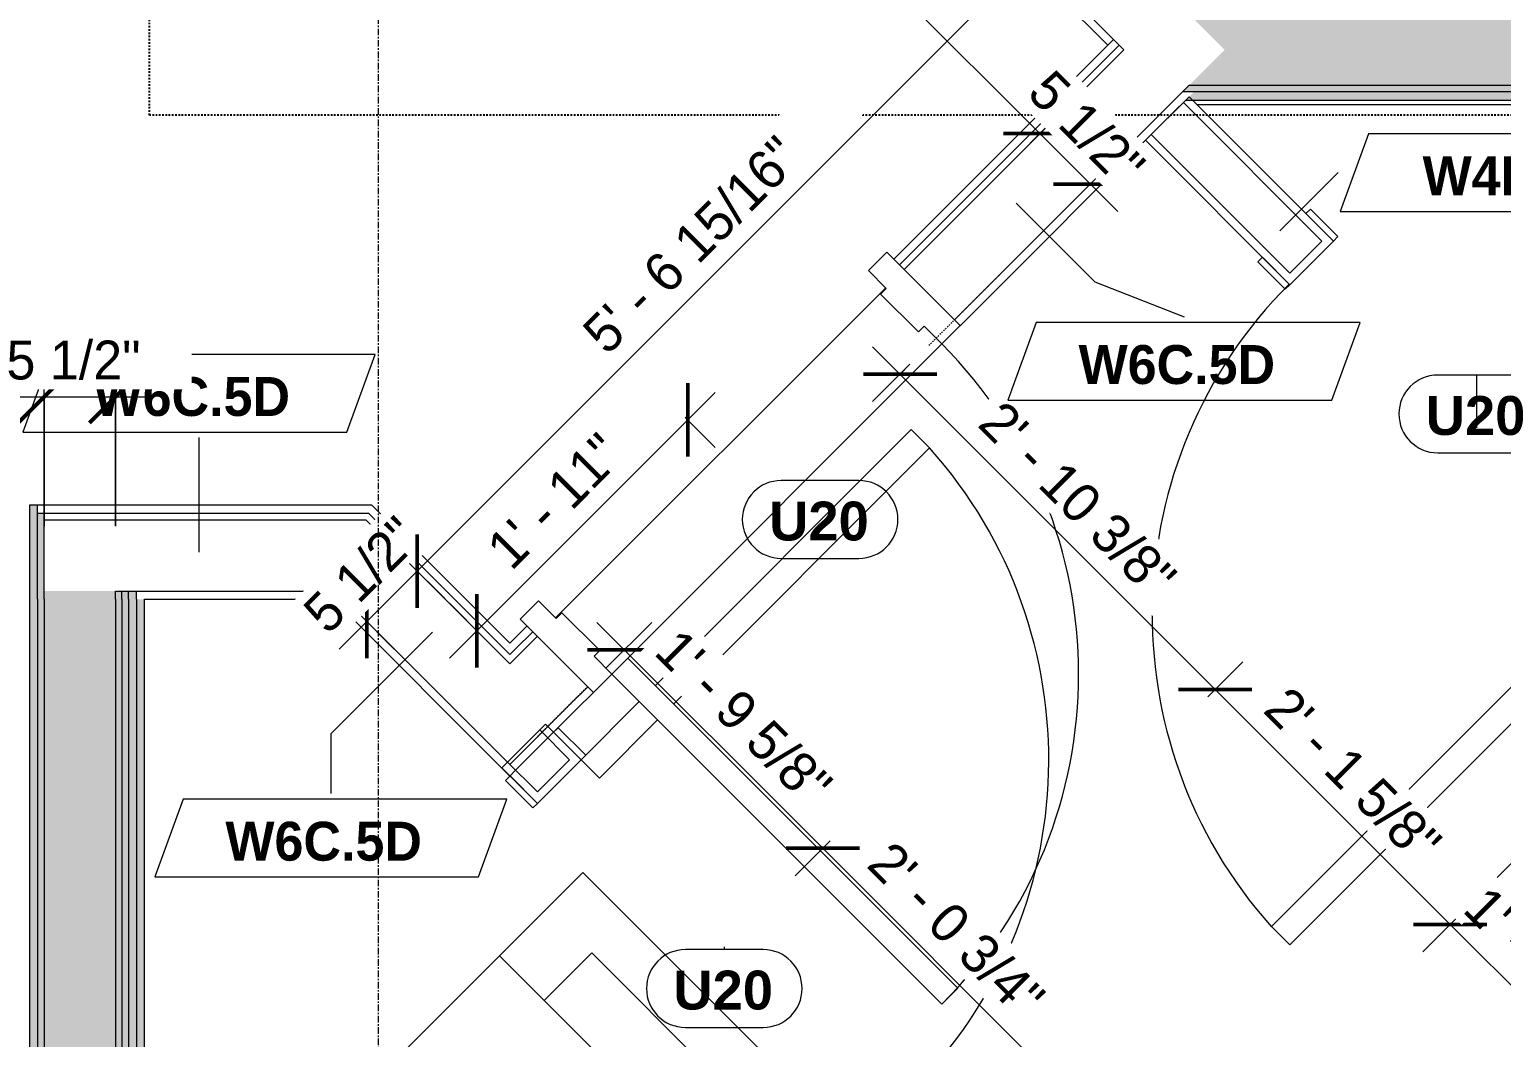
# Model space of a CAD drawing. Header units: inches. Extents: x -4058 to -1781, y 9814 to 12264.
# Drawn here: x -2527.2 to -2413.7, y 10339.6 to 10417.4 of the extents above; entities that cross this region are included whole.
import ezdxf

# ---------------------------------------------------------------- set-up
doc = ezdxf.new("R2010")
doc.units = ezdxf.units.IN
doc.header["$MEASUREMENT"] = 0
for name, pattern in [('Dash 3_32_', [0.1875, 0.09375, -0.09375]), ('Dash_2_', [0.25, 0.125, -0.125]), ('Grid Line 1_2_', [0.875, 0.5, -0.125, 0.125, -0.125])]:
    doc.linetypes.add(name, pattern=pattern)
for name, color, linetype, lineweight in [('0-1', 7, 'Continuous', 5), ('0-3', 8, 'Continuous', 9), ('A-ANNO-DIMS', 211, 'Continuous', 9), ('A-ANNO-DIMS-32', 211, 'Continuous', 9), ('A-DETL-1', 90, 'Dash 3_32_', 9), ('A-DOOR-1', 7, 'Continuous', 9), ('A-DOOR-2', 31, 'Continuous', 9), ('A-DOOR-FRAM-1', 7, 'Continuous', 9), ('A-DOOR-IDEN', 31, 'Continuous', 9), ('A-FLOR-1', 7, 'Continuous', 9), ('A-FLOR-2', 192, 'Continuous', 9), ('A-WALL-1', 7, 'Continuous', 9), ('A-WALL-2', 113, 'Continuous', 9), ('A-WALL-IDEN', 211, 'Continuous', 9), ('I-WALL-1', 1, 'Continuous', 18), ('I-WALL-2', 10, 'Continuous', 5), ('I-WALL-3', 7, 'Continuous', 9), ('P-SANR-FIXT', 6, 'Continuous', 9), ('S-GRID-1', 1, 'Grid Line 1_2_', 9)]:
    doc.layers.add(name, color=color, linetype=linetype, lineweight=lineweight)
doc.layers.add('0-4', color=250, linetype='Dash_2_')
doc.styles.add('Arial_B', font='arialbd.ttf', dxfattribs={"height": 3})
doc.styles.add('Century Gothic', font='ufonts.com_century-gothic.ttf', dxfattribs={"height": 3})
doc.styles.add('Century Gothic_B', font='GOTHICB.TTF', dxfattribs={"height": 3})
doc.dimstyles.new('THE_DIMENSION_STRING', dxfattribs={"dimscale": 12, "dimtxt": 3.132505, "dimasz": 0.333333, "dimexe": 0.25, "dimexo": 0.166667, "dimgap": 0.041667, "dimtad": 1, "dimdec": 4, "dimrnd": 0.0625, "dimzin": 3, "dimdsep": 46, "dimlunit": 4, "dimtxsty": 'Century Gothic', "dimblk1": 'OBLIQUE', "dimblk2": 'OBLIQUE', "dimsah": 1, "dimcen": 0.09, "dimdle": 0.25, "dimazin": 0, "dimtfac": 1, "dimtdec": 4, "dimtix": 1, "dimtmove": 0, "dimatfit": 3, "dimfxl": 1, "dimtvp": 1, "dimtfill": 1, "dimfrac": 2, "dimtolj": 1, "dimtzin": 0, "dimarcsym": 2})
doc.dimstyles.new('THE_DIMENSION_STRING_4', dxfattribs={"dimscale": 12, "dimtxt": 3.132505, "dimasz": 0.333333, "dimexe": 0.25, "dimexo": 0.166667, "dimgap": 0.041667, "dimtad": 1, "dimdec": 4, "dimrnd": 0.0625, "dimzin": 3, "dimdsep": 46, "dimlunit": 4, "dimtxsty": 'Century Gothic', "dimblk1": 'OBLIQUE', "dimblk2": 'OBLIQUE', "dimsah": 1, "dimcen": 0.09, "dimdle": 0.25, "dimazin": 0, "dimtfac": 1, "dimtdec": 4, "dimtix": 1, "dimtmove": 0, "dimatfit": 3, "dimfxl": 1, "dimtvp": 1, "dimtfill": 1, "dimfrac": 2, "dimtolj": 1, "dimtzin": 0, "dimarcsym": 2})

# ---------------------------------------------------------------- blocks, each defined once
blk = doc.blocks.new('CTR - 1st Phase - Shell_rvt-1-UNIT PLANS - 2ND FLOOR')
at = {"layer": 'A-FLOR-1'}
for p, q in [((-2461.2, 10397.43), (-2486.66, 10371.97)), ((-2486.66, 10371.97), (-2461.2, 10397.43))]:
    blk.add_line(p, q, dxfattribs=at)
blk = doc.blocks.new('HOLLOW METAL - UNIT DOOR-2191978-UNIT PLANS - 2ND FLOOR')
at = {"layer": 'A-DOOR-1'}
for p, q in [((18, 39.875), (16.25, 39.875)), ((16.25, 39.875), (16.25, 3.875)), ((18, 3.875), (18, 39.875)), ((16.25, 3.875), (18, 3.875))]:
    blk.add_line(p, q, dxfattribs=at)
blk.add_arc((18, 3.875), 36, 90, 180, dxfattribs=at)
at = {"layer": 'A-DOOR-FRAM-1'}
for p, q in [((-18, 3.875), (-20, 3.875)), ((-20, 3.875), (-20, -4.125)), ((-18, 1.9375), (-18, 3.875)), ((18, 3.875), (18, 1.9375)), ((20, 3.875), (18, 3.875)), ((20, -4.125), (20, 3.875)), ((-17.375, 1.9375), (-18, 1.9375)), ((-17.375, -2.1875), (-17.375, 1.9375)), ((18, 1.9375), (17.375, 1.9375)), ((17.375, 1.9375), (17.375, -2.1875)), ((-18, -4.125), (-18, -2.1875)), ((-18, -2.1875), (-17.375, -2.1875)), ((17.375, -2.1875), (18, -2.1875)), ((18, -2.1875), (18, -4.125)), ((-20, -4.125), (-18, -4.125)), ((18, -4.125), (20, -4.125))]:
    blk.add_line(p, q, dxfattribs=at)
blk = doc.blocks.new('CTR - 1st Phase - Common Walls_rvt-1-UNIT PLANS - 2ND FLOOR')
at = {"layer": 'I-WALL-1'}
for points in [[(-2076.17, 10411.91), (-2076.17, 10412.54), (-2437.43, 10412.54), (-2438.05, 10411.91), (-2088.02, 10411.91)], [(-2518.37, 10263.71), (-2518.37, 10373.41), (-2519, 10373.41), (-2519, 10263.71)]]:
    blk.add_hatch(color=256, dxfattribs=at).paths.add_polyline_path(points, flags=0)
at = {"layer": 'I-WALL-2'}
for points in [[(-2088.02, 10413.04), (-2076.17, 10413.04), (-2076.17, 10418.54), (-2437.81, 10418.54), (-2435.06, 10415.79), (-2437.81, 10413.04), (-2225.27, 10413.04)], [(-2076.17, 10412.54), (-2076.17, 10413.04), (-2437.81, 10413.04), (-2438.31, 10412.54), (-2088.02, 10412.54)], [(-2527.25, 10263.71), (-2526.62, 10263.71), (-2526.62, 10380.66), (-2527.25, 10380.66), (-2527.25, 10267.16)], [(-2526.12, 10263.71), (-2526.12, 10380.04), (-2526.62, 10380.04), (-2526.62, 10263.71)], [(-2525.51, 10263.71), (-2520.62, 10263.71), (-2520.62, 10374.04), (-2526.12, 10374.04), (-2526.12, 10263.71)], [(-2520.12, 10263.71), (-2520.12, 10374.04), (-2520.62, 10374.04), (-2520.62, 10263.71)], [(-2519.62, 10263.71), (-2519.62, 10374.04), (-2520.12, 10374.04), (-2520.12, 10263.71)], [(-2519, 10263.71), (-2519, 10374.04), (-2519.62, 10374.04), (-2519.62, 10263.71)]]:
    blk.add_hatch(color=256, dxfattribs=at).paths.add_polyline_path(points, flags=0)
at = {"layer": 'A-WALL-1'}
for p, q in [((-2443.64, 10416.58), (-2459.78, 10432.72)), ((-2443.64, 10416.58), (-2444.08, 10416.14)), ((-2443.19, 10416.14), (-2443.64, 10416.58)), ((-2443.64, 10416.58), (-2443.19, 10416.14)), ((-2443.19, 10416.14), (-2443.64, 10415.7)), ((-2442.84, 10415.79), (-2443.28, 10415.35)), ((-2442.84, 10415.79), (-2443.19, 10416.14)), ((-2443.19, 10416.14), (-2442.84, 10415.79)), ((-2460.14, 10399.2), (-2443.64, 10415.7)), ((-2459.79, 10398.84), (-2443.28, 10415.35)), ((-2438.31, 10412.54), (-2438.95, 10411.9)), ((-2438.31, 10412.54), (-2437.81, 10413.04)), ((-2437.43, 10412.54), (-2438.31, 10412.54)), ((-2436.93, 10413.04), (-2437.81, 10413.04)), ((-2076.17, 10412.54), (-2437.43, 10412.54)), ((-2076.17, 10413.04), (-2436.93, 10413.04)), ((-2455.9, 10394.95), (-2439.39, 10411.46)), ((-2438.95, 10411.9), (-2439.39, 10411.46)), ((-2526.62, 10380.04), (-2526.62, 10380.66)), ((-2526.62, 10373.41), (-2526.62, 10380.04)), ((-2526.62, 10380.04), (-2526.12, 10380.04)), ((-2526.62, 10380.04), (-2526.12, 10380.04)), ((-2526.12, 10379.54), (-2526.12, 10380.04)), ((-2526.12, 10380.04), (-2510.46, 10380.04)), ((-2526.12, 10374.04), (-2526.12, 10379.54)), ((-2526.12, 10379.54), (-2509.96, 10379.54)), ((-2510.46, 10380.04), (-2501.8, 10380.04)), ((-2509.96, 10379.54), (-2509.07, 10379.54)), ((-2509.07, 10379.54), (-2501.3, 10379.54)), ((-2501.8, 10380.04), (-2501.09, 10380.04)), ((-2501.3, 10379.54), (-2490.19, 10368.44)), ((-2501.09, 10380.04), (-2490.19, 10369.14)), ((-2526.12, 10373.41), (-2526.12, 10374.04)), ((-2520.62, 10373.41), (-2520.62, 10374.04)), ((-2520.62, 10374.04), (-2520.12, 10374.04)), ((-2520.62, 10374.04), (-2520.12, 10374.04)), ((-2520.12, 10373.41), (-2520.12, 10374.04)), ((-2520.12, 10374.04), (-2519.62, 10374.04)), ((-2520.12, 10374.04), (-2519.62, 10374.04)), ((-2519.62, 10373.41), (-2519.62, 10374.04)), ((-2519.62, 10374.04), (-2519, 10374.04)), ((-2519.62, 10374.04), (-2519, 10374.04)), ((-2519, 10373.41), (-2519, 10374.04)), ((-2519, 10374.04), (-2504.46, 10374.04)), ((-2504.46, 10374.04), (-2503.57, 10374.04)), ((-2503.57, 10374.04), (-2490.19, 10360.66)), ((-2526.62, 10373.41), (-2526.62, 10263.71)), ((-2526.12, 10373.41), (-2526.12, 10263.71)), ((-2520.62, 10373.41), (-2520.62, 10263.71)), ((-2520.12, 10373.41), (-2520.12, 10263.71)), ((-2519.62, 10373.41), (-2519.62, 10263.71)), ((-2519, 10373.41), (-2519, 10263.71)), ((-2489.75, 10369.59), (-2488.43, 10370.91)), ((-2489.4, 10369.23), (-2488.07, 10370.56)), ((-2489.75, 10369.59), (-2490.19, 10369.14)), ((-2489.4, 10369.23), (-2489.84, 10368.79)), ((-2489.84, 10368.79), (-2490.19, 10368.44)), ((-2485.51, 10365.34), (-2484.18, 10366.67)), ((-2485.51, 10365.34), (-2486.3, 10364.55)), ((-2486.3, 10364.55), (-2490.19, 10360.66))]:
    blk.add_line(p, q, dxfattribs=at)
at = {"layer": 'I-WALL-3'}
for p, q in [((-2460.22, 10432.28), (-2444.08, 10416.14)), ((-2444.08, 10416.14), (-2460.58, 10399.64)), ((-2438.95, 10411.02), (-2438.05, 10411.91)), ((-2438.05, 10411.91), (-2076.17, 10411.91)), ((-2455.46, 10394.51), (-2438.95, 10411.02)), ((-2526.62, 10380.66), (-2527.25, 10380.66)), ((-2527.25, 10380.66), (-2527.25, 10373.41)), ((-2511.08, 10380.66), (-2526.62, 10380.66)), ((-2501.71, 10380.66), (-2511.08, 10380.66)), ((-2500.83, 10380.66), (-2501.71, 10380.66)), ((-2490.19, 10370.03), (-2500.83, 10380.66)), ((-2527.25, 10373.41), (-2527.25, 10263.71)), ((-2518.37, 10301.66), (-2518.37, 10373.41)), ((-2518.37, 10373.41), (-2503.83, 10373.41)), ((-2503.83, 10373.41), (-2490.19, 10359.77)), ((-2488.87, 10371.35), (-2490.19, 10370.03)), ((-2485.07, 10364.9), (-2483.74, 10366.23)), ((-2489.75, 10360.22), (-2485.07, 10364.9)), ((-2490.19, 10359.77), (-2489.75, 10360.22))]:
    blk.add_line(p, q, dxfattribs=at)
at = {"layer": '0-3', "rotation": 224.9999999999927}
blk.add_blockref('HOLLOW METAL - UNIT DOOR-2191978-UNIT PLANS - 2ND FLOOR', (-2472.34, 10383.11), dxfattribs=at)
blk = doc.blocks.new('SWING - SINGLE - FLUSH - SWING - FLUSH - 3-0 x 6-8 - PASSAGE-4202139-UNIT PLANS - 2ND FLOOR')
at = {"layer": 'A-DOOR-2'}
for p, q in [((-21, 2.37), (-21, 2.87)), ((-21, 2.87), (-18, 2.87)), ((-18, 2.37), (-21, 2.37)), ((-18, 2.87), (-18, 2.37)), ((18, 2.37), (18, 2.87)), ((18, 2.87), (21, 2.87)), ((21, 2.37), (18, 2.37)), ((21, 2.87), (21, 2.37)), ((-21, -2.38), (-18, -2.38)), ((-21, -2.88), (-21, -2.38)), ((-18, -2.88), (-21, -2.88)), ((-18, -2.38), (-18, -2.88)), ((16, -2.38), (16, -8.73)), ((18, -2.38), (16, -2.38)), ((18, -2.38), (18, -8.73)), ((18, -2.38), (21, -2.38)), ((18, -2.88), (18, -2.38)), ((21, -2.88), (18, -2.88)), ((21, -2.38), (21, -2.88)), ((16, -10.48), (16, -38.39)), ((18, -10.48), (18, -38.39)), ((18, -38.39), (16, -38.39))]:
    blk.add_line(p, q, dxfattribs=at)
blk.add_arc((18, -2.38), 36.07, 180, 266.8211, dxfattribs=at)
blk = doc.blocks.new('Stacked Washer and Dryer - 26_x25_ - Private-1352637-UNIT PLANS - 2ND FLOOR')
at = {"layer": 'P-SANR-FIXT'}
for p, q in [((0, 13.625), (32.4375, 13.625)), ((0, 13.625), (0, -13.625)), ((23.34375, 13.625), (23.34375, -13.625)), ((32.4375, 13.625), (32.4375, -13.625)), ((23.34375, 8.75), (28.53125, 8.75)), ((28.53125, 8.75), (28.53125, -8.75)), ((28.53125, -8.75), (23.34375, -8.75)), ((32.4375, -13.625), (0, -13.625))]:
    blk.add_line(p, q, dxfattribs=at)
blk = doc.blocks.new('SWING - SINGLE - FLUSH - SWING - FLUSH - 3-0 x 6-8 - PASSAGE-4202137-UNIT PLANS - 2ND FLOOR')
at = {"layer": 'A-DOOR-2'}
for p, q in [((-21, 2.37), (-21, 2.87)), ((-21, 2.87), (-18, 2.87)), ((-18, 2.37), (-21, 2.37)), ((-18, 2.87), (-18, 2.37)), ((18, 2.37), (18, 2.87)), ((18, 2.87), (21, 2.87)), ((21, 2.37), (18, 2.37)), ((21, 2.87), (21, 2.37)), ((-21, -2.38), (-18, -2.38)), ((-21, -2.88), (-21, -2.38)), ((-18, -2.88), (-21, -2.88)), ((-18, -2.38), (-18, -2.88)), ((16, -2.38), (16, -38.39)), ((18, -2.38), (16, -2.38)), ((18, -2.38), (18, -38.39)), ((18, -2.38), (21, -2.38)), ((18, -2.88), (18, -2.38)), ((21, -2.88), (18, -2.88)), ((21, -2.38), (21, -2.88)), ((18, -38.39), (16, -38.39))]:
    blk.add_line(p, q, dxfattribs=at)
blk.add_arc((18, -2.38), 36.07, 180, 266.8211, dxfattribs=at)
blk = doc.blocks.new('DIMBLOCK59-UNIT PLANS - 2ND FLOOR')
at = {"layer": 'A-ANNO-DIMS-32'}
for p, q in [((-2483.49, 10371.63), (-2466.06, 10354.21)), ((-2482.77, 10368.11), (-2479.25, 10371.63)), ((-2481.37, 10369.51), (-2482.77, 10368.11)), ((-2465.48, 10354.79), (-2468.18, 10352.08)), ((-2466.06, 10354.21), (-2465.48, 10354.79))]:
    blk.add_line(p, q, dxfattribs=at)
at = {"layer": 'A-ANNO-DIMS-32', "lineweight": 50}
for p, q in [((-2481.37, 10369.51), (-2484.2, 10369.51)), ((-2481.37, 10369.51), (-2478.54, 10369.51)), ((-2466.06, 10354.21), (-2468.89, 10354.21)), ((-2466.06, 10354.21), (-2463.23, 10354.21))]:
    blk.add_line(p, q, dxfattribs=at)
at = {"layer": 'A-ANNO-DIMS-32', "color": 0, "insert": (-2477.06, 10371.35), "char_height": 3, "width": 21.7784, "attachment_point": 1, "rotation": 315, "line_spacing_factor": 0.984502, "style": 'Century Gothic', "bg_fill": 3, "box_fill_scale": 1.25, "bg_fill_color": 256, "bg_fill_true_color": 13158600, "bg_fill_transparency": 0}
blk.add_mtext('1\' - 9 5/8"', dxfattribs=at)
blk = doc.blocks.new('_Oblique')
at = {"color": 0, "linetype": 'ByBlock', "lineweight": -2}
blk.add_line((-0.5, -0.5), (0.5, 0.5), dxfattribs=at)
blk = doc.blocks.new('DIMBLOCK60-UNIT PLANS - 2ND FLOOR')
at = {"layer": 'A-ANNO-DIMS-32'}
for p, q in [((-2465.48, 10354.79), (-2468.18, 10352.08)), ((-2466.06, 10354.21), (-2465.48, 10354.79)), ((-2466.06, 10354.21), (-2448.56, 10336.71)), ((-2454.74, 10330.53), (-2446.44, 10338.83)), ((-2448.56, 10336.71), (-2454.74, 10330.53))]:
    blk.add_line(p, q, dxfattribs=at)
at = {"layer": 'A-ANNO-DIMS-32', "lineweight": 50}
for p, q in [((-2466.06, 10354.21), (-2468.89, 10354.21)), ((-2466.06, 10354.21), (-2463.23, 10354.21)), ((-2448.56, 10336.71), (-2451.39, 10336.71)), ((-2448.56, 10336.71), (-2445.74, 10336.71))]:
    blk.add_line(p, q, dxfattribs=at)
at = {"layer": 'A-ANNO-DIMS-32', "color": 0, "insert": (-2460.66, 10354.95), "char_height": 3, "width": 21.7784, "attachment_point": 1, "rotation": 315, "line_spacing_factor": 0.984502, "style": 'Century Gothic', "bg_fill": 3, "box_fill_scale": 1.25, "bg_fill_color": 256, "bg_fill_true_color": 13158600, "bg_fill_transparency": 0}
blk.add_mtext('2\' - 0 3/4"', dxfattribs=at)
blk = doc.blocks.new('DIMBLOCK166-UNIT PLANS - 2ND FLOOR')
at = {"layer": 'A-ANNO-DIMS-32'}
for p, q in [((-2409.75, 10356.25), (-2419.78, 10346.22)), ((-2417.66, 10348.34), (-2409.75, 10356.25)), ((-2401.72, 10332.4), (-2417.66, 10348.34)), ((-2395.84, 10338.28), (-2403.84, 10330.28)), ((-2401.72, 10332.4), (-2395.84, 10338.28))]:
    blk.add_line(p, q, dxfattribs=at)
at = {"layer": 'A-ANNO-DIMS-32', "lineweight": 50}
for p, q in [((-2417.66, 10348.34), (-2420.49, 10348.34)), ((-2417.66, 10348.34), (-2414.83, 10348.34)), ((-2401.72, 10332.4), (-2404.55, 10332.4)), ((-2401.72, 10332.4), (-2398.89, 10332.4))]:
    blk.add_line(p, q, dxfattribs=at)
at = {"layer": 'A-ANNO-DIMS-32', "color": 0, "insert": (-2414.68, 10351.51), "char_height": 3, "width": 27.387, "attachment_point": 1, "rotation": 315, "line_spacing_factor": 0.984502, "style": 'Century Gothic', "bg_fill": 3, "box_fill_scale": 1.25, "bg_fill_color": 256, "bg_fill_true_color": 13158600, "bg_fill_transparency": 0}
blk.add_mtext('1\' - 10 9/16"', dxfattribs=at)
blk = doc.blocks.new('DIMBLOCK167-UNIT PLANS - 2ND FLOOR')
at = {"layer": 'A-ANNO-DIMS-32'}
for p, q in [((-2436.36, 10365.88), (-2433.66, 10368.58)), ((-2435.78, 10366.46), (-2436.36, 10365.88)), ((-2417.66, 10348.34), (-2435.78, 10366.46)), ((-2409.75, 10356.25), (-2419.78, 10346.22)), ((-2417.66, 10348.34), (-2409.75, 10356.25))]:
    blk.add_line(p, q, dxfattribs=at)
at = {"layer": 'A-ANNO-DIMS-32', "lineweight": 50}
for p, q in [((-2435.78, 10366.46), (-2438.61, 10366.46)), ((-2435.78, 10366.46), (-2432.95, 10366.46)), ((-2417.66, 10348.34), (-2420.49, 10348.34)), ((-2417.66, 10348.34), (-2414.83, 10348.34))]:
    blk.add_line(p, q, dxfattribs=at)
at = {"layer": 'A-ANNO-DIMS-32', "color": 0, "insert": (-2430.06, 10366.89), "char_height": 3, "width": 21.7784, "attachment_point": 1, "rotation": 315, "line_spacing_factor": 0.984502, "style": 'Century Gothic', "bg_fill": 3, "box_fill_scale": 1.25, "bg_fill_color": 256, "bg_fill_true_color": 13158600, "bg_fill_transparency": 0}
blk.add_mtext('2\' - 1 5/8"', dxfattribs=at)
blk = doc.blocks.new('DIMBLOCK168-UNIT PLANS - 2ND FLOOR')
at = {"layer": 'A-ANNO-DIMS-32'}
for p, q in [((-2435.78, 10366.46), (-2462.21, 10392.89)), ((-2459.33, 10391.53), (-2462.21, 10388.65)), ((-2460.08, 10390.77), (-2459.33, 10391.53)), ((-2436.36, 10365.88), (-2433.66, 10368.58)), ((-2435.78, 10366.46), (-2436.36, 10365.88))]:
    blk.add_line(p, q, dxfattribs=at)
at = {"layer": 'A-ANNO-DIMS-32', "lineweight": 50}
for p, q in [((-2460.08, 10390.77), (-2462.91, 10390.77)), ((-2460.08, 10390.77), (-2457.26, 10390.77)), ((-2435.78, 10366.46), (-2438.61, 10366.46)), ((-2435.78, 10366.46), (-2432.95, 10366.46))]:
    blk.add_line(p, q, dxfattribs=at)
at = {"layer": 'A-ANNO-DIMS-32', "color": 0, "insert": (-2452.1, 10388.93), "char_height": 3, "width": 24.5827, "attachment_point": 1, "rotation": 315, "line_spacing_factor": 0.984502, "style": 'Century Gothic', "bg_fill": 3, "box_fill_scale": 1.25, "bg_fill_color": 256, "bg_fill_true_color": 13158600, "bg_fill_transparency": 0}
blk.add_mtext('2\' - 10 3/8"', dxfattribs=at)
blk = doc.blocks.new('Wall Tag - Arch Wall-3956453-UNIT PLANS - 2ND FLOOR')
at = {"layer": 'A-WALL-IDEN'}
for p, q in [((-0.3561, 0.0937), (-0.4244, -0.0937)), ((0.4244, 0.0937), (-0.3561, 0.0937)), ((0.3561, -0.0937), (0.4244, 0.0937)), ((-0.4244, -0.0937), (0.3561, -0.0937))]:
    blk.add_line(p, q, dxfattribs=at)
blk = doc.blocks.new('Door Tag - Type Mark-2601225-UNIT PLANS - 2ND FLOOR')
at = {"layer": 'A-DOOR-IDEN'}
for p, q in [((0.09375, 0.09375), (-0.09375, 0.09375)), ((-0.09375, -0.09375), (0.09375, -0.09375))]:
    blk.add_line(p, q, dxfattribs=at)
for centre, start, end in [((-0.09375, 0), 90, 270), ((0.09375, 0), 270, 90)]:
    blk.add_arc(centre, 0.09375, start, end, dxfattribs=at)
blk = doc.blocks.new('DIMBLOCK1011-UNIT PLANS - 2ND FLOOR')
at = {"layer": 'A-ANNO-DIMS-32'}
for p, q in [((-2561.57, 10379.04), (-2561.57, 10392.02)), ((-2526.12, 10379.04), (-2526.12, 10392.02)), ((-2561.57, 10389.02), (-2526.12, 10389.02)), ((-2561.57, 10389.02), (-2561.57, 10379.04)), ((-2526.12, 10389.02), (-2526.12, 10379.04))]:
    blk.add_line(p, q, dxfattribs=at)
at = {"layer": 'A-ANNO-DIMS-32', "lineweight": 50}
for p, q in [((-2561.57, 10389.02), (-2559.57, 10391.02)), ((-2526.12, 10389.02), (-2524.12, 10391.02)), ((-2561.57, 10389.02), (-2563.57, 10387.02)), ((-2526.12, 10389.02), (-2528.12, 10387.02))]:
    blk.add_line(p, q, dxfattribs=at)
at = {"layer": 'A-ANNO-DIMS-32', "color": 0, "insert": (-2555.26, 10393.36), "char_height": 3, "width": 27.387, "attachment_point": 1, "line_spacing_factor": 0.984502, "style": 'Century Gothic', "bg_fill": 3, "box_fill_scale": 1.25, "bg_fill_color": 256, "bg_fill_true_color": 13158600, "bg_fill_transparency": 0}
blk.add_mtext('2\' - 11 7/16"', dxfattribs=at)
blk = doc.blocks.new('DIMBLOCK1012-UNIT PLANS - 2ND FLOOR')
at = {"layer": 'A-ANNO-DIMS-32'}
for p, q in [((-2526.12, 10379.04), (-2526.12, 10392.02)), ((-2520.62, 10379.04), (-2520.62, 10392.02)), ((-2526.12, 10389.02), (-2517.62, 10389.02)), ((-2526.12, 10389.02), (-2526.12, 10379.04)), ((-2520.62, 10389.02), (-2520.62, 10379.04))]:
    blk.add_line(p, q, dxfattribs=at)
at = {"layer": 'A-ANNO-DIMS-32', "lineweight": 50}
for p, q in [((-2526.12, 10389.02), (-2524.12, 10391.02)), ((-2520.62, 10389.02), (-2518.62, 10391.02)), ((-2526.12, 10389.02), (-2528.12, 10387.02)), ((-2520.62, 10389.02), (-2522.62, 10387.02))]:
    blk.add_line(p, q, dxfattribs=at)
at = {"layer": 'A-ANNO-DIMS-32', "color": 0, "insert": (-2529.02, 10393.36), "char_height": 3, "width": 13.5444, "attachment_point": 1, "line_spacing_factor": 0.984502, "style": 'Century Gothic', "bg_fill": 3, "box_fill_scale": 1.25, "bg_fill_color": 256, "bg_fill_true_color": 13158600, "bg_fill_transparency": 0}
blk.add_mtext('5 1/2"', dxfattribs=at)
blk = doc.blocks.new('DIMBLOCK1036-UNIT PLANS - 2ND FLOOR')
at = {"layer": 'A-ANNO-DIMS-32', "lineweight": 50}
for p, q in [((-2496.65, 10456.66), (-2499.48, 10456.66)), ((-2496.65, 10456.66), (-2493.82, 10456.66)), ((-2449.31, 10409.32), (-2452.13, 10409.32)), ((-2449.31, 10409.32), (-2446.48, 10409.32))]:
    blk.add_line(p, q, dxfattribs=at)
at = {"layer": 'A-ANNO-DIMS-32'}
for p, q in [((-2496.06, 10457.25), (-2498.77, 10454.54)), ((-2496.65, 10456.66), (-2496.06, 10457.25)), ((-2496.65, 10456.66), (-2449.31, 10409.32)), ((-2448.72, 10409.91), (-2451.43, 10407.2)), ((-2449.31, 10409.32), (-2448.72, 10409.91))]:
    blk.add_line(p, q, dxfattribs=at)
at = {"layer": 'A-ANNO-DIMS-32', "color": 0, "insert": (-2477.97, 10444.14), "char_height": 3, "width": 27.387, "attachment_point": 1, "rotation": 315, "line_spacing_factor": 0.984502, "style": 'Century Gothic', "bg_fill": 3, "box_fill_scale": 1.25, "bg_fill_color": 256, "bg_fill_true_color": 13158600, "bg_fill_transparency": 0}
blk.add_mtext('5\' - 6 15/16"', dxfattribs=at)
blk = doc.blocks.new('DIMBLOCK1037-UNIT PLANS - 2ND FLOOR')
at = {"layer": 'A-ANNO-DIMS-32', "lineweight": 50}
for p, q in [((-2449.31, 10409.32), (-2452.13, 10409.32)), ((-2449.31, 10409.32), (-2446.48, 10409.32)), ((-2445.42, 10405.43), (-2448.25, 10405.43)), ((-2445.42, 10405.43), (-2442.59, 10405.43))]:
    blk.add_line(p, q, dxfattribs=at)
at = {"layer": 'A-ANNO-DIMS-32'}
for p, q in [((-2448.72, 10409.91), (-2451.43, 10407.2)), ((-2449.31, 10409.32), (-2448.72, 10409.91)), ((-2449.31, 10409.32), (-2443.3, 10403.31)), ((-2444.83, 10406.02), (-2447.54, 10403.31)), ((-2445.42, 10405.43), (-2444.83, 10406.02))]:
    blk.add_line(p, q, dxfattribs=at)
at = {"layer": 'A-ANNO-DIMS-32', "color": 0, "insert": (-2448.28, 10414.44), "char_height": 3, "width": 13.5444, "attachment_point": 1, "rotation": 315, "line_spacing_factor": 0.984502, "style": 'Century Gothic', "bg_fill": 3, "box_fill_scale": 1.25, "bg_fill_color": 256, "bg_fill_true_color": 13158600, "bg_fill_transparency": 0}
blk.add_mtext('5 1/2"', dxfattribs=at)
blk = doc.blocks.new('DIMBLOCK1038-UNIT PLANS - 2ND FLOOR')
at = {"layer": 'A-ANNO-DIMS-32', "lineweight": 50}
for p, q in [((-2497.34, 10375.59), (-2497.34, 10378.41)), ((-2497.34, 10375.59), (-2497.34, 10372.76)), ((-2501.23, 10371.7), (-2501.23, 10374.52)), ((-2501.23, 10371.7), (-2501.23, 10368.87))]:
    blk.add_line(p, q, dxfattribs=at)
at = {"layer": 'A-ANNO-DIMS-32'}
for p, q in [((-2497.93, 10376.17), (-2495.22, 10373.46)), ((-2497.34, 10375.59), (-2497.93, 10376.17)), ((-2503.35, 10369.57), (-2497.34, 10375.59)), ((-2501.82, 10372.28), (-2499.11, 10369.57)), ((-2501.23, 10371.7), (-2501.82, 10372.28))]:
    blk.add_line(p, q, dxfattribs=at)
at = {"layer": 'A-ANNO-DIMS-32', "color": 0, "insert": (-2506.35, 10372.72), "char_height": 3, "width": 13.5444, "attachment_point": 1, "rotation": 45, "line_spacing_factor": 0.984502, "style": 'Century Gothic', "bg_fill": 3, "box_fill_scale": 1.25, "bg_fill_color": 256, "bg_fill_true_color": 13158600, "bg_fill_transparency": 0}
blk.add_mtext('5 1/2"', dxfattribs=at)
blk = doc.blocks.new('DIMBLOCK1039-UNIT PLANS - 2ND FLOOR')
at = {"layer": 'A-ANNO-DIMS-32', "lineweight": 50}
for p, q in [((-2449.99, 10422.94), (-2449.99, 10425.77)), ((-2449.99, 10422.94), (-2449.99, 10420.11)), ((-2497.34, 10375.59), (-2497.34, 10378.41)), ((-2497.34, 10375.59), (-2497.34, 10372.76))]:
    blk.add_line(p, q, dxfattribs=at)
at = {"layer": 'A-ANNO-DIMS-32'}
for p, q in [((-2497.34, 10375.59), (-2449.99, 10422.94)), ((-2450.58, 10423.52), (-2447.87, 10420.82)), ((-2449.99, 10422.94), (-2450.58, 10423.52)), ((-2497.93, 10376.17), (-2495.22, 10373.46)), ((-2497.34, 10375.59), (-2497.93, 10376.17))]:
    blk.add_line(p, q, dxfattribs=at)
at = {"layer": 'A-ANNO-DIMS-32', "color": 0, "insert": (-2484.81, 10394.27), "char_height": 3, "width": 27.387, "attachment_point": 1, "rotation": 45, "line_spacing_factor": 0.984502, "style": 'Century Gothic', "bg_fill": 3, "box_fill_scale": 1.25, "bg_fill_color": 256, "bg_fill_true_color": 13158600, "bg_fill_transparency": 0}
blk.add_mtext('5\' - 6 15/16"', dxfattribs=at)
blk = doc.blocks.new('DIMBLOCK1062-UNIT PLANS - 2ND FLOOR')
at = {"layer": 'A-ANNO-DIMS-32', "lineweight": 50}
for p, q in [((-2476.47, 10387.24), (-2476.47, 10390.07)), ((-2476.47, 10387.24), (-2476.47, 10384.41)), ((-2492.74, 10370.98), (-2492.74, 10373.81)), ((-2492.74, 10370.98), (-2492.74, 10368.15))]:
    blk.add_line(p, q, dxfattribs=at)
at = {"layer": 'A-ANNO-DIMS-32'}
for p, q in [((-2474.35, 10389.36), (-2494.86, 10368.86)), ((-2476.67, 10387.44), (-2474.35, 10385.12)), ((-2476.47, 10387.24), (-2476.67, 10387.44)), ((-2492.15, 10370.39), (-2494.86, 10373.1)), ((-2492.74, 10370.98), (-2492.15, 10370.39))]:
    blk.add_line(p, q, dxfattribs=at)
at = {"layer": 'A-ANNO-DIMS-32', "color": 0, "insert": (-2492.21, 10377.65), "char_height": 3, "width": 15.394, "attachment_point": 1, "rotation": 45, "line_spacing_factor": 0.984502, "style": 'Century Gothic', "bg_fill": 3, "box_fill_scale": 1.25, "bg_fill_color": 256, "bg_fill_true_color": 13158600, "bg_fill_transparency": 0}
blk.add_mtext('1\' - 11"', dxfattribs=at)

msp = doc.modelspace()

# ---------------------------------------------------------------- linework, layer by layer
at = {"layer": '0-4'}
for p, q in [((-2517.97952, 10410.75113), (-2517.97952, 10918.13747)), ((-2041.13521, 10410.75113), (-2517.97952, 10410.75113))]:
    msp.add_line(p, q, dxfattribs=at)
at = {"layer": 'A-DETL-1'}
for p, q in [((-2444.51464, 10406.33722), (-2457.91237, 10392.93948)), ((-2484.18325, 10366.69373), (-2488.07234, 10362.80464))]:
    msp.add_line(p, q, dxfattribs=at)
at = {"layer": 'A-DOOR-IDEN'}
for p, q in [((-2415.61892, 10386.62323), (-2415.61892, 10390.70246)), ((-2473.65247, 10346.61701), (-2473.65247, 10346.39269))]:
    msp.add_line(p, q, dxfattribs=at)
at = {"layer": 'A-FLOR-2'}
for p, q in [((-2378.59569, 10411.5394), (-2437.17632, 10411.5394)), ((-2456.87125, 10393.09672), (-2481.08966, 10368.87831))]:
    msp.add_line(p, q, dxfattribs=at)
at = {"layer": 'A-WALL-2'}
for p, q in [((-2437.80245, 10412.16552), (-2441.16121, 10408.80676)), ((-2427.55135, 10401.03054), (-2438.24439, 10411.72358)), ((-2426.66746, 10401.03054), (-2437.80245, 10412.16552)), ((-2440.71927, 10409.24871), (-2430.02622, 10398.55566)), ((-2441.16121, 10408.80676), (-2430.02622, 10397.67178)), ((-2430.02622, 10397.67178), (-2426.66746, 10401.03054)), ((-2430.02622, 10398.55566), (-2427.55135, 10401.03054)), ((-2487.45178, 10363.77507), (-2490.81054, 10360.41632)), ((-2484.70102, 10361.02431), (-2487.45178, 10363.77507)), ((-2485.5849, 10361.02431), (-2487.89372, 10363.33313)), ((-2490.81054, 10360.41632), (-2488.05978, 10357.66556)), ((-2490.3686, 10360.85826), (-2488.05978, 10358.54944)), ((-2488.05978, 10357.66556), (-2484.70102, 10361.02431)), ((-2488.05978, 10358.54944), (-2485.5849, 10361.02431))]:
    msp.add_line(p, q, dxfattribs=at)
at = {"layer": 'A-WALL-IDEN'}
for p, q in [((-2430.81018, 10401.81449), (-2426.30713, 10406.31755)), ((-2451.13087, 10403.96363), (-2445.06834, 10397.9011)), ((-2445.06834, 10397.9011), (-2438.18988, 10395.18193)), ((-2514.16916, 10377.0394), (-2514.16916, 10385.88148)), ((-2496.15794, 10370.86512), (-2503.99533, 10363.02772)), ((-2503.99533, 10363.02772), (-2503.99533, 10358.42166))]:
    msp.add_line(p, q, dxfattribs=at)

# ---------------------------------------------------------------- block references
at = {"layer": '0-1'}
for name in ['CTR - 1st Phase - Shell_rvt-1-UNIT PLANS - 2ND FLOOR', 'CTR - 1st Phase - Common Walls_rvt-1-UNIT PLANS - 2ND FLOOR']:
    msp.add_blockref(name, (0, 0), dxfattribs=at)
at = {"layer": 'A-DOOR-2'}
for name, p, rotation in [('SWING - SINGLE - FLUSH - SWING - FLUSH - 3-0 x 6-8 - PASSAGE-4202137-UNIT PLANS - 2ND FLOOR', (-2415.61892, 10386.62323), 314.9999999999298), ('SWING - SINGLE - FLUSH - SWING - FLUSH - 3-0 x 6-8 - PASSAGE-4202139-UNIT PLANS - 2ND FLOOR', (-2473.65247, 10346.61701), 134.9999999999715)]:
    msp.add_blockref(name, p, dxfattribs=dict(at, rotation=rotation))
at = {"layer": 'A-DOOR-IDEN', "xscale": 31.99999999999999, "yscale": 31.99999999999999, "zscale": 31.99999999999999}
msp.add_blockref('Door Tag - Type Mark-2601225-UNIT PLANS - 2ND FLOOR', (-2415.61892, 10387.70246), dxfattribs=at)
at = {"layer": 'A-WALL-IDEN', "xscale": 31.99999999999999, "yscale": 31.99999999999999, "zscale": 31.99999999999999}
for p in [(-2412.57542, 10406.31755), (-2514.16916, 10389.2995), (-2503.99533, 10355.00364)]:
    msp.add_blockref('Wall Tag - Arch Wall-3956453-UNIT PLANS - 2ND FLOOR', p, dxfattribs=at)
at = {"layer": 'P-SANR-FIXT', "rotation": 45.00000000003374}
msp.add_blockref('Stacked Washer and Dryer - 26_x25_ - Private-1352637-UNIT PLANS - 2ND FLOOR', (-2497.86682, 10319.77835), dxfattribs=at)

# ---------------------------------------------------------------- texts
at = {"layer": 'A-DOOR-IDEN', "char_height": 3, "width": 9.393, "attachment_point": 1, "style": 'Arial_B'}
for insert in [(-2419.5508, 10389.08232), (-2477.58436, 10344.77255)]:
    msp.add_mtext('U20', dxfattribs=dict(at, insert=insert))
at = {"layer": 'A-WALL-IDEN', "char_height": 3, "attachment_point": 1, "style": 'Century Gothic_B'}
for s, insert, width in [('W4BØF', (-2419.79134, 10407.56508), 17.372), ('W6C.5D', (-2522.30476, 10390.54703), 19.594), ('W6C.5D', (-2512.13094, 10356.25117), 19.594)]:
    msp.add_mtext(s, dxfattribs=dict(at, insert=insert, width=width))

# ---------------------------------------------------------------- next in the draw order: dimensions: what is measured, and where the dimension line sits
at = {"layer": 'A-ANNO-DIMS'}
for base, p1, p2, angle, dimstyle, override, picture, middle in [((-2449.30617, 10409.32386), (-2494.64663, 10458.66433), (-2447.30617, 10411.32386), 315, 'THE_DIMENSION_STRING_4', {"dimpost": '<>', "dimfxl": 66.949524}, 'DIMBLOCK1036-UNIT PLANS - 2ND FLOOR', (-2471.3913, 10434.5792)), ((-2497.34258, 10375.58529), (-2503.23166, 10373.6962), (-2499.34258, 10377.58529), 45, 'THE_DIMENSION_STRING_4', {"dimpost": '<>', "dimfxl": 5.5}, 'DIMBLOCK1038-UNIT PLANS - 2ND FLOOR', (-2500.87222, 10375.22584)), ((-2466.06337, 10354.20612), (-2484.18325, 10366.69373), (-2464.06337, 10356.20612), 315, 'THE_DIMENSION_STRING', {"dimpost": '<>', "dimfxl": 22.689198}, 'DIMBLOCK59-UNIT PLANS - 2ND FLOOR', (-2472.13014, 10363.44309)), ((-2417.65735, 10348.34169), (-2394.42753, 10339.69374), (-2408.33349, 10357.66556), 315, 'THE_DIMENSION_STRING', {"dimpost": '<>', "dimfxl": 22.723598}, 'DIMBLOCK166-UNIT PLANS - 2ND FLOOR', (-2408.1028, 10341.95735))]:
    dim = msp.add_linear_dim(base=base, p1=p1, p2=p2, angle=angle, dimstyle=dimstyle, override=override, dxfattribs=at)
    dim.commit()
    dim.dimension.update_dxf_attribs({"geometry": picture, "text_midpoint": middle})
dim = msp.add_linear_dim(base=(-2526.12374, 10389.01659), p1=(-2561.57374, 10377.0394), p2=(-2526.12374, 10377.0394), dimstyle='THE_DIMENSION_STRING_4', override={"dimpost": '<>', "dimfxl": 35.45}, dxfattribs=at)
dim.commit()
dim.dimension.update_dxf_attribs({"geometry": 'DIMBLOCK1011-UNIT PLANS - 2ND FLOOR', "text_midpoint": (-2543.84874, 10391.25826)})

# ---------------------------------------------------------------- next in the draw order: linework, layer by layer
at = {"layer": 'S-GRID-1'}
msp.add_line((-2500.32374, 9814.0266), (-2500.32374, 12247.50061), dxfattribs=at)

# ---------------------------------------------------------------- next in the draw order: dimensions: what is measured, and where the dimension line sits
at = {"layer": 'A-ANNO-DIMS'}
for base, p1, p2, dimstyle, override, picture, middle in [((-2445.41708, 10405.43478), (-2447.30617, 10411.32386), (-2443.41708, 10407.43478), 'THE_DIMENSION_STRING_4', {"dimpost": '<>', "dimfxl": 5.5}, 'DIMBLOCK1037-UNIT PLANS - 2ND FLOOR', (-2445.77652, 10408.96442)), ((-2435.778905, 10366.463251), (-2408.333486, 10357.665555), (-2437.778905, 10364.463251), 'THE_DIMENSION_STRING', {"dimpost": '<>', "dimfxl": 30.219883}, 'DIMBLOCK167-UNIT PLANS - 2ND FLOOR', (-2425.133024, 10358.987574)), ((-2448.56407, 10336.70682), (-2464.06337, 10356.20612), (-2456.15318, 10329.11771), 'THE_DIMENSION_STRING', {"dimpost": '<>', "dimfxl": 28.219722}, 'DIMBLOCK60-UNIT PLANS - 2ND FLOOR', (-2455.72862, 10347.04157))]:
    dim = msp.add_linear_dim(base=base, p1=p1, p2=p2, angle=315, dimstyle=dimstyle, override=override, dxfattribs=at)
    dim.commit()
    dim.dimension.update_dxf_attribs({"geometry": picture, "text_midpoint": middle})
dim = msp.add_linear_dim(base=(-2520.62374, 10389.01659), p1=(-2526.12374, 10377.0394), p2=(-2520.62374, 10377.0394), dimstyle='THE_DIMENSION_STRING_4', override={"dimpost": '<>', "dimfxl": 5.5}, dxfattribs=at)
dim.commit()
dim.dimension.update_dxf_attribs({"geometry": 'DIMBLOCK1012-UNIT PLANS - 2ND FLOOR', "text_midpoint": (-2523.37374, 10391.25826)})

# ---------------------------------------------------------------- next in the draw order: block references
at = {"layer": 'A-DOOR-IDEN', "xscale": 31.99999999999999, "yscale": 31.99999999999999, "zscale": 31.99999999999999}
msp.add_blockref('Door Tag - Type Mark-2601225-UNIT PLANS - 2ND FLOOR', (-2473.65247, 10343.39269), dxfattribs=at)

# ---------------------------------------------------------------- next in the draw order: dimensions: what is measured, and where the dimension line sits
at = {"layer": 'A-ANNO-DIMS'}
dim = msp.add_linear_dim(base=(-2460.08375, 10390.7681), p1=(-2437.7789, 10364.46325), p2=(-2457.91237, 10392.93948), angle=315, dimstyle='THE_DIMENSION_STRING', override={"dimpost": '<>', "dimfxl": 34.874809}, dxfattribs=at)
dim.commit()
dim.dimension.update_dxf_attribs({"geometry": 'DIMBLOCK168-UNIT PLANS - 2ND FLOOR', "text_midpoint": (-2446.34623, 10380.20078)})

# ---------------------------------------------------------------- next in the draw order: block references
at = {"layer": 'A-WALL-IDEN', "xscale": 31.99999999999999, "yscale": 31.99999999999999, "zscale": 31.99999999999999}
msp.add_blockref('Wall Tag - Arch Wall-3956453-UNIT PLANS - 2ND FLOOR', (-2438.18988, 10391.76391), dxfattribs=at)

# ---------------------------------------------------------------- next in the draw order: texts
at = {"layer": 'A-WALL-IDEN', "insert": (-2446.32549, 10393.01144), "char_height": 3, "width": 19.594, "attachment_point": 1, "style": 'Century Gothic_B'}
msp.add_mtext('W6C.5D', dxfattribs=at)

# ---------------------------------------------------------------- next in the draw order: dimensions: what is measured, and where the dimension line sits
at = {"layer": 'A-ANNO-DIMS'}
dim = msp.add_linear_dim(base=(-2449.98955, 10422.93831), p1=(-2499.34258, 10377.58529), p2=(-2451.98955, 10424.93831), angle=45, dimstyle='THE_DIMENSION_STRING_4', override={"dimpost": '<>', "dimfxl": 66.967291}, dxfattribs=at)
dim.commit()
dim.dimension.update_dxf_attribs({"geometry": 'DIMBLOCK1039-UNIT PLANS - 2ND FLOOR', "text_midpoint": (-2475.25116, 10400.8469)})

# ---------------------------------------------------------------- next in the draw order: block references
at = {"layer": 'A-DOOR-IDEN', "xscale": 31.99999999999999, "yscale": 31.99999999999999, "zscale": 31.99999999999999}
msp.add_blockref('Door Tag - Type Mark-2601225-UNIT PLANS - 2ND FLOOR', (-2466.26363, 10379.56361), dxfattribs=at)

# ---------------------------------------------------------------- next in the draw order: texts
at = {"layer": 'A-DOOR-IDEN', "insert": (-2470.19551, 10380.94347), "char_height": 3, "width": 9.393, "attachment_point": 1, "style": 'Arial_B'}
msp.add_mtext('U20', dxfattribs=at)

# ---------------------------------------------------------------- next in the draw order: dimensions: what is measured, and where the dimension line sits
at = {"layer": 'A-ANNO-DIMS'}
dim = msp.add_linear_dim(base=(-2492.73591, 10370.97862), p1=(-2475.25603, 10386.02565), p2=(-2490.73591, 10368.97862), angle=45, dimstyle='THE_DIMENSION_STRING_4', override={"dimpost": '<>', "dimfxl": 23.026679}, dxfattribs=at)
dim.commit()
dim.dimension.update_dxf_attribs({"geometry": 'DIMBLOCK1062-UNIT PLANS - 2ND FLOOR', "text_midpoint": (-2486.0184, 10380.52457)})

doc.saveas('drawing.dxf')
